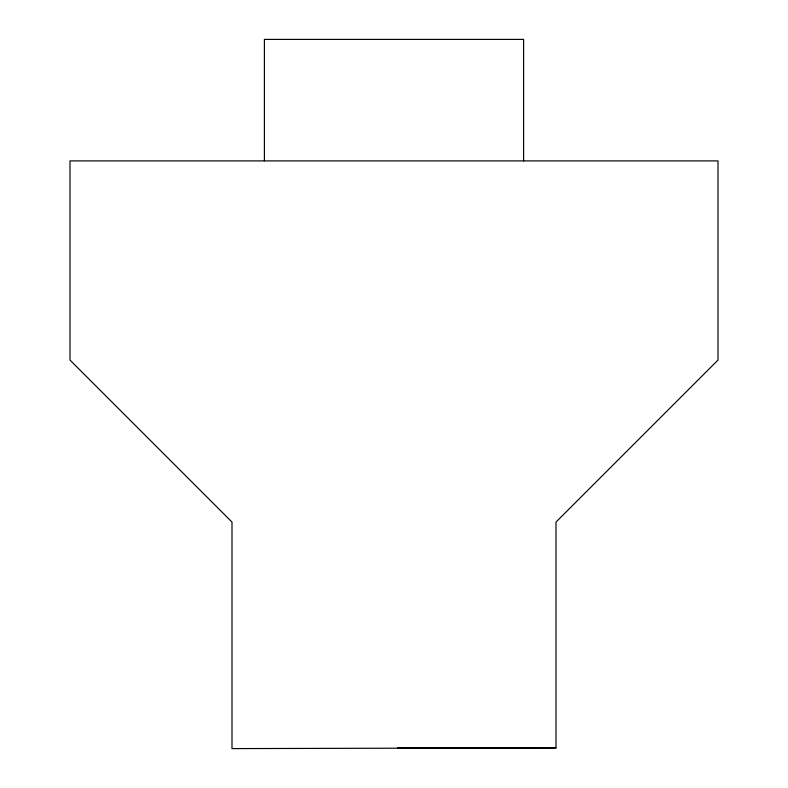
<?xml version="1.0" encoding="UTF-8"?>
<svg xmlns="http://www.w3.org/2000/svg" width="788" height="788" viewBox="0 0 788 788"><rect width="100%" height="100%" fill="white"/><g stroke="black" fill="none" stroke-linecap="round" stroke-linejoin="round"><path stroke-width="1.18" d="M556.003 747.832L231.997 748.6L231.997 522.07L69.994 360.067L69.994 160.9L718.006 160.9L718.006 360.067L556.003 522.07L556.003 747.94L397.684 747.94M397.615 747.832L519.558 747.832M523.606 160.9L523.606 39.4L264.394 39.4L264.394 160.9"/></g></svg>
